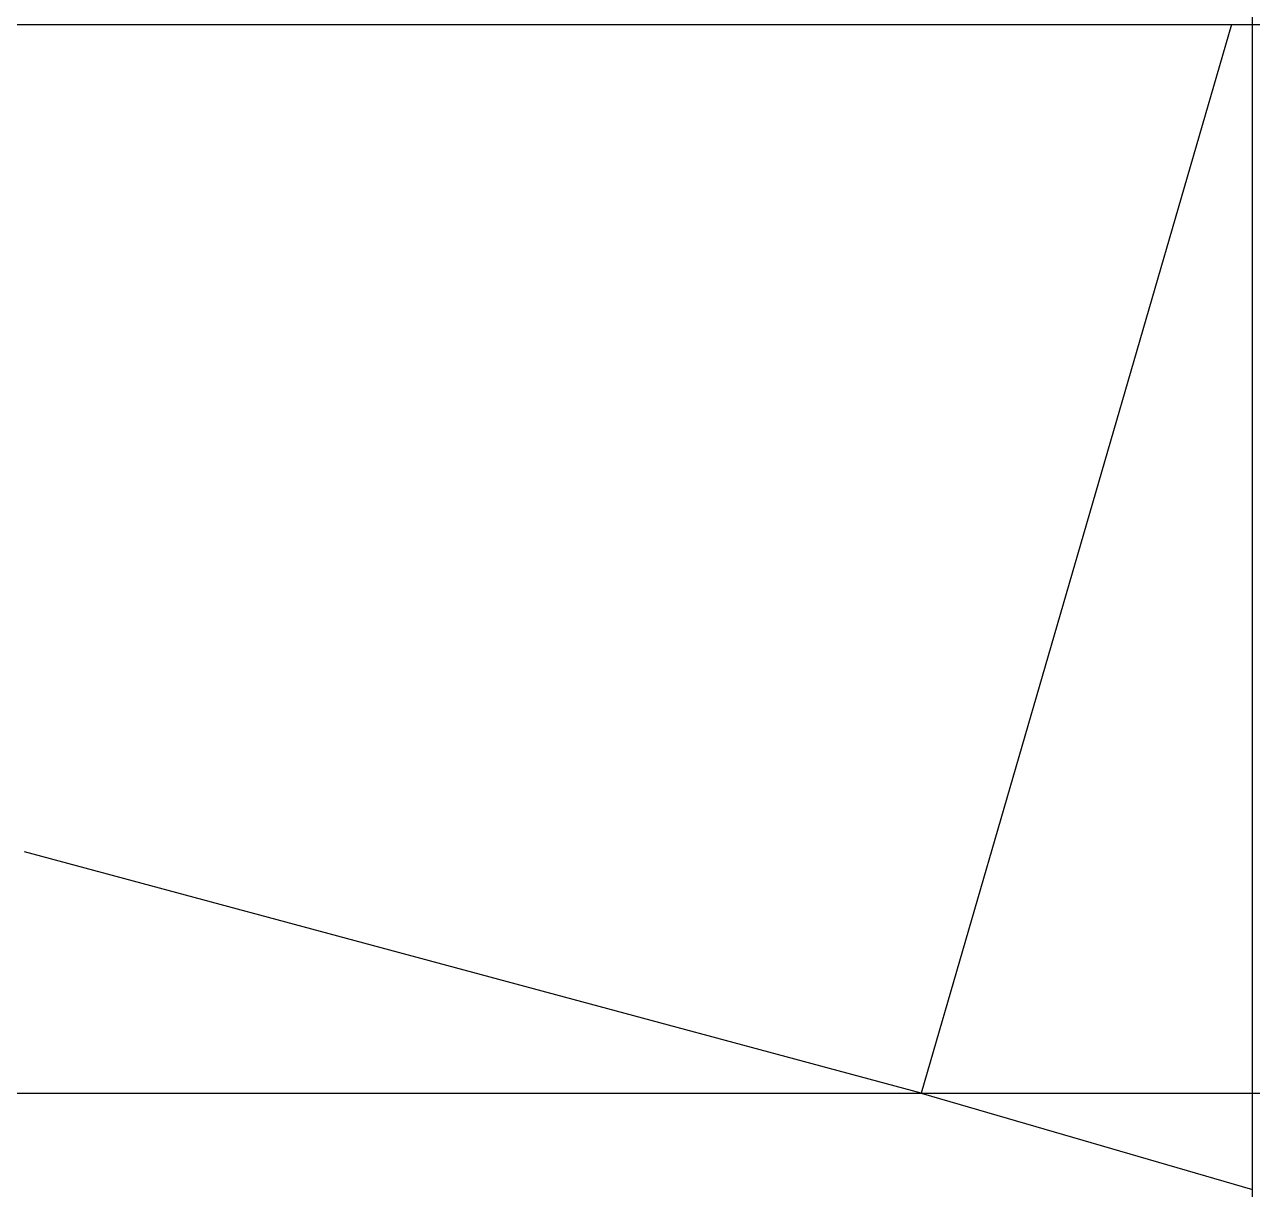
# Model space of a CAD drawing. Header units: millimetres. Extents: x -35 to 0.6, y -33.8 to 0.
import ezdxf

# ---------------------------------------------------------------- set-up
doc = ezdxf.new("R2010")
doc.units = ezdxf.units.MM
doc.header["$MEASUREMENT"] = 0
doc.layers.get('0').update_dxf_attribs({"lineweight": 25, "true_color": 0xffffff})

msp = doc.modelspace()

# ---------------------------------------------------------------- linework, layer by layer
for p, q in [((0, 0), (-9, -31)), ((-9, -31), (-35, -24)), ((-9, -31), (0.603, -33.788))]:
    msp.add_line(p, q)
for p, direction in [((0, 0), (1, 0)), ((-9, -31), (1, 0)), ((0.603, -33.788), (0, 1))]:
    msp.add_xline(p, direction)

doc.saveas('drawing.dxf')
